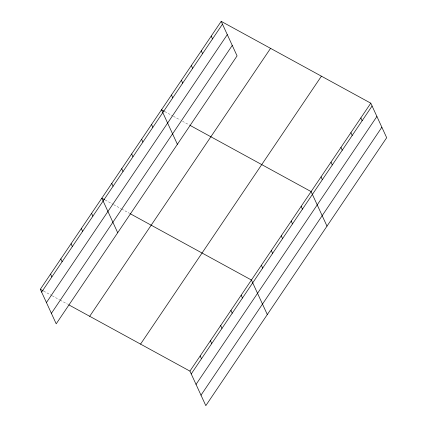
<?xml version="1.0" encoding="UTF-8"?>
<svg xmlns="http://www.w3.org/2000/svg" width="427" height="427" viewBox="0 0 427 427"><rect width="100%" height="100%" fill="white"/><g stroke="black" fill="none" stroke-linecap="round" stroke-linejoin="round"><path stroke-width="0.32" stroke-dasharray="2.13 1.6" d="M164.907 111.628L172.85 115.979M173.415 116.288L180.226 120.014M182.5 121.252L189.305 124.978M105.223 200.049L113.166 204.394M113.731 204.704L121.108 208.739M121.679 209.049L129.621 213.393M43.73 291.145L51.672 295.489M52.238 295.799L59.615 299.834M60.186 300.149L67.562 304.184"/><path stroke-width="0.64" d="M221.186 21.35L237.07 55.884L56.209 323.815L40.325 289.282L221.186 21.35L370.791 103.185L386.675 137.718L205.814 405.65L189.93 371.116L68.699 304.803M41.616 292.1L222.483 24.168M46.431 302.567L227.297 34.635M51.395 313.349L232.256 45.417M89.691 316.29L270.558 48.352M140.558 344.109L321.424 76.177M189.93 371.116L370.791 103.185M191.227 373.935L372.088 106.003M196.041 384.401L376.902 116.47M201 395.183L381.861 127.251M164.336 111.319L161.502 109.766L177.386 144.305M189.876 125.287L311.107 191.6L326.991 226.134M104.652 199.74L101.818 198.187L117.703 232.72M130.192 213.708L251.423 280.021L267.307 314.555M40.325 289.282L43.159 290.835M360.847 117.921L362.144 120.734M350.898 132.653L352.195 135.471M340.949 147.39L342.246 150.208M331.005 162.127L332.302 164.945M321.056 176.863L322.353 179.682M301.163 206.337L302.455 209.155M211.237 36.087L212.534 38.905M291.214 221.074L292.511 223.892M201.293 50.824L202.585 53.642M281.265 235.811L282.562 238.629M191.344 65.561L192.641 68.379M271.321 250.548L272.613 253.366M181.395 80.297L182.692 83.116M261.372 265.284L262.669 268.103M171.446 95.034L172.743 97.847M241.175 295.201L242.472 298.019M151.553 124.503L152.85 127.321M230.927 310.386L232.224 313.204M141.604 139.239L142.901 142.058M220.679 325.566L221.971 328.384M131.66 153.976L132.957 156.794M210.426 340.751L211.723 343.57M121.711 168.713L123.008 171.531M200.178 355.931L201.475 358.749M111.762 183.45L113.059 186.268M91.565 213.367L92.862 216.185M81.317 228.552L82.614 231.37M71.069 243.737L72.366 246.55M60.821 258.917L62.118 261.735M50.573 274.102L51.87 276.92"/></g></svg>
